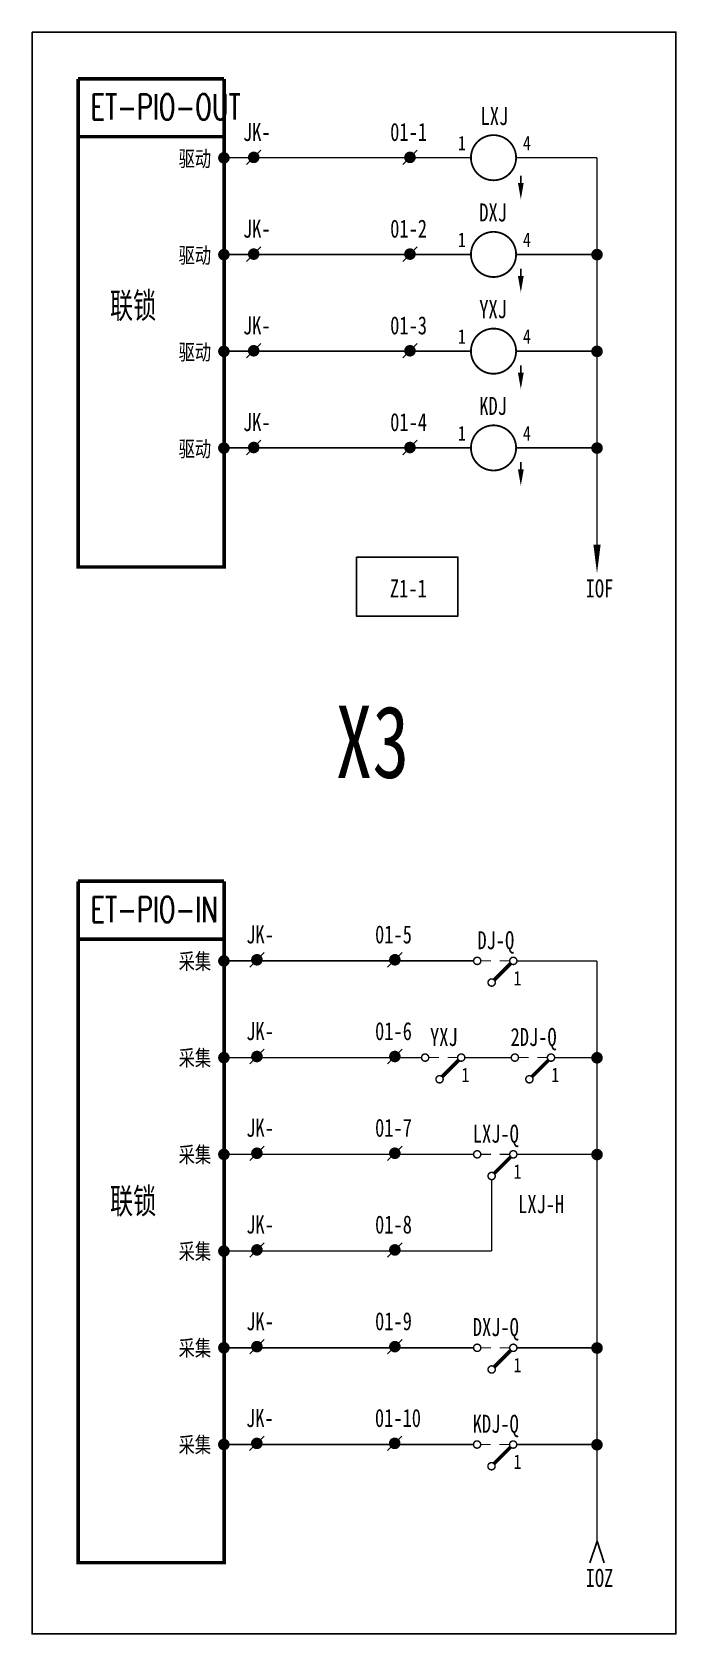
# Model space of a CAD drawing. Extents: x -6 to 83, y -10 to 212.
import ezdxf
from ezdxf.enums import TextEntityAlignment as Align

# ---------------------------------------------------------------- set-up
doc = ezdxf.new("R2010")
doc.units = 0
doc.linetypes.add('DASHED', pattern=[0.75, 0.5, -0.25])
doc.layers.get('0').update_dxf_attribs({"linetype": 'CONTINUOUS'})
doc.layers.add('TIE', color=7, linetype='CONTINUOUS')
doc.styles.add('CHINESE', font='txt.shx', dxfattribs={"width": 0.7, "bigfont": 'hztxt.shx'})

# ---------------------------------------------------------------- blocks, each defined once
blk = doc.blocks.new('W54')
for p, q in [((0, 0), (3, 1)), ((3, -1), (0, 0))]:
    blk.add_line(p, q)
blk = doc.blocks.new('143')
at = {"const_width": 0.2}
for points in [[(-6, 0, 1), (-5, 0, 1)], [(-1, 0, 1), (0, 0, 1)], [(-4, -3, 1), (-3, -3, 1)]]:
    blk.add_lwpolyline(points, format="xyb", close=True, dxfattribs=at)
for points, const_width in [([(-5, 0), (-3.6, 0)], 0.15), ([(-2.4, 0), (-1, 0)], 0.15), ([(-0.85, -0.35), (-3.15, -2.65)], 0.5)]:
    blk.add_lwpolyline(points, dxfattribs=dict(const_width=const_width))
blk.add_lwpolyline([(-5.5, -1.3, 0, 0, 0), (-5.5, -2.3, 0.8, 0, 0), (-5.5, -4.5, 0, 0, 0)], format="xyseb")
at = {"width": 0.8}
for tag, p in [('RELAY', (-3, 2.2)), ('0', (0, -2))]:
    blk.add_attdef(tag, text='', height=2, dxfattribs=at).set_placement(p, align=Align.MIDDLE)
blk = doc.blocks.new('W21')
blk.add_line((-1, -1), (1, 1))
at = {"const_width": 0.8}
blk.add_lwpolyline([(-0.4, 0, 1), (0.4, 0, 1)], format="xyb", close=True, dxfattribs=at)
blk = doc.blocks.new('W22')
at = {"const_width": 0.8}
blk.add_lwpolyline([(-0.4, 0, 1), (0.4, 0, 1)], format="xyb", close=True, dxfattribs=at)
blk = doc.blocks.new('W53')
blk.add_line((0, 1), (0, 0))
blk.add_lwpolyline([(0, 3.25, 0, 0.8, 0), (0, 1, 0.8, 0.8, 0)], format="xyseb")

msp = doc.modelspace()

# ---------------------------------------------------------------- linework, layer by layer
msp.add_lwpolyline([(-6.37, 211.87), (82.78, 211.87), (82.78, -9.87), (-6.37, -9.87)], close=True)
at = {"color": 0}
for points, const_width in [([(0, 205.39), (0, 137.82), (20.22, 137.82), (20.22, 205.39)], 0.5), ([(71.85, 194.47), (60.64, 194.47)], 0.2), ([(71.85, 140.92), (71.85, 194.47)], 0.2), ([(71.85, 181.08), (60.64, 181.08)], 0.2), ([(71.85, 167.69), (60.64, 167.69)], 0.2), ([(71.85, 154.31), (60.64, 154.31)], 0.2), ([(71.85, 154.31), (60.64, 154.31)], 0.2), ([(0, 94.32), (0, 0), (20.22, 0), (20.22, 94.32)], 0.5), ([(71.85, 83.29), (60.75, 83.29)], 0.2), ([(71.85, 2.97), (71.85, 83.29)], 0.2), ([(59.95, 69.9), (53.54, 69.9)], 0.2), ([(71.85, 69.9), (65.98, 69.9)], 0.2), ([(71.85, 56.51), (60.75, 56.51)], 0.2), ([(57.26, 43.13), (57.26, 53.02)], 0.2), ([(57.26, 43.13), (20.22, 43.13)], 0.2), ([(71.85, 29.74), (60.75, 29.74)], 0.2), ([(71.83, 16.35), (60.74, 16.35)], 0.2)]:
    msp.add_lwpolyline(points, dxfattribs=dict(at, const_width=const_width))
for points in [[(0, 205.39, 0.5, 0.5, 0), (20.22, 205.39, 0.5, 0.5, 0)], [(0, 197.39, 0.5, 0.5, 0), (20.22, 197.39, 0.5, 0.5, 0)], [(54.39, 194.47, 0.2, 0.2, 0), (20.19, 194.47, 0.2, 0.2, 0)], [(54.39, 181.08, 0.2, 0.2, 0), (20.19, 181.08, 0.2, 0.2, 0)], [(54.39, 167.69, 0.2, 0.2, 0), (20.19, 167.69, 0.2, 0.2, 0)], [(54.39, 154.31, 0.2, 0.2, 0), (20.19, 154.31, 0.2, 0.2, 0)], [(54.39, 154.31, 0.2, 0.2, 0), (20.19, 154.31, 0.2, 0.2, 0)], [(71.85, 136.92, 0, 1, 0), (71.85, 140.92, 1, 1, 0)], [(0, 94.32, 0.5, 0.5, 0), (20.22, 94.32, 0.5, 0.5, 0)], [(0, 86.32, 0.5, 0.5, 0), (20.22, 86.32, 0.5, 0.5, 0)], [(54.76, 83.3, 0.2, 0.2, 0), (20.22, 83.3, 0.2, 0.2, 0)], [(47.48, 69.91, 0.2, 0.2, 0), (20.22, 69.91, 0.2, 0.2, 0)], [(54.69, 56.52, 0.2, 0.2, 0), (20.22, 56.52, 0.2, 0.2, 0)], [(54.69, 29.74, 0.2, 0.2, 0), (20.22, 29.74, 0.2, 0.2, 0)], [(54.67, 16.35, 0.2, 0.2, 0), (20.2, 16.35, 0.2, 0.2, 0)]]:
    msp.add_lwpolyline(points, format="xyseb", dxfattribs=at)
at = {"color": 0, "const_width": 0.25}
for points in [[(57.52, 191.35, 1), (57.52, 197.6, 1)], [(57.52, 177.96, 1), (57.52, 184.21, 1)], [(57.52, 164.57, 1), (57.52, 170.82, 1)], [(57.52, 151.18, 1), (57.52, 157.43, 1)], [(57.52, 151.18, 1), (57.52, 157.43, 1)]]:
    msp.add_lwpolyline(points, format="xyb", close=True, dxfattribs=at)
at = {"layer": 'TIE'}
msp.add_lwpolyline([(38.53, 139.2), (52.58, 139.2), (52.58, 131.03), (38.53, 131.03)], close=True, dxfattribs=at)

# ---------------------------------------------------------------- block references
at = {"color": 0}
for name, p in [('W22', (20.19, 194.45)), ('W21', (24.32, 194.52)), ('W21', (45.95, 194.52)), ('W22', (20.19, 181.06)), ('W21', (24.32, 181.13)), ('W21', (45.95, 181.13)), ('W22', (71.85, 181.06)), ('W21', (24.32, 167.75)), ('W21', (45.95, 167.75)), ('W22', (20.19, 167.67)), ('W22', (71.85, 167.67)), ('W21', (24.32, 154.36)), ('W21', (45.95, 154.36)), ('W22', (20.19, 154.28)), ('W22', (71.85, 154.28)), ('W22', (71.85, 154.28)), ('W21', (24.76, 83.45)), ('W21', (43.86, 83.45)), ('W22', (20.19, 83.29)), ('143', (60.76, 83.3)), ('W21', (24.76, 70.06)), ('W21', (43.86, 70.06)), ('W22', (20.19, 69.9)), ('143', (53.55, 69.91)), ('143', (65.98, 69.91)), ('W22', (71.85, 69.88)), ('W21', (24.76, 56.67)), ('W21', (43.86, 56.67)), ('W22', (20.19, 56.51)), ('143', (60.76, 56.52)), ('W22', (71.85, 56.49)), ('W22', (20.19, 43.12)), ('W21', (24.76, 43.29)), ('W21', (43.86, 43.29)), ('W22', (20.19, 29.74)), ('W21', (24.76, 29.9)), ('W21', (43.86, 29.9)), ('143', (60.76, 29.74)), ('W22', (71.85, 29.71)), ('W22', (20.18, 16.35)), ('W21', (24.75, 16.51)), ('W21', (43.84, 16.51)), ('143', (60.74, 16.35)), ('W22', (71.84, 16.32))]:
    msp.add_blockref(name, p, dxfattribs=at)
at = {"color": 0, "rotation": 180}
for p in [(61.3, 191.98), (61.3, 179.09), (61.3, 165.71), (61.3, 152.32), (61.3, 152.32)]:
    msp.add_blockref('W53', p, dxfattribs=at)
at = {"color": 0, "linetype": 'DASHED', "rotation": 270}
msp.add_blockref('W54', (71.85, 2.97), dxfattribs=at)

# ---------------------------------------------------------------- texts
at = {"color": 0, "style": 'CHINESE'}
for s, height, width, p in [('ET-PIO-OUT', 3.5, 0.7, (1.73, 199.75)), ('联锁', 4, 0.8, (4.42, 171.88)), ('ET-PIO-IN', 3.5, 0.7, (1.73, 88.68)), ('联锁', 4, 0.8, (4.42, 47.92))]:
    msp.add_text(s, height=height, dxfattribs=dict(at, width=width)).set_placement(p)
at = {"color": 0}
for s, height, width, p in [('1', 2, 0.8, (53.14, 195.5)), ('4', 2, 0.8, (62.14, 195.5)), ('1', 2, 0.8, (53.14, 182.11)), ('4', 2, 0.8, (62.14, 182.11)), ('1', 2, 0.8, (53.14, 168.72)), ('4', 2, 0.8, (62.14, 168.72)), ('1', 2, 0.8, (53.14, 155.33)), ('1', 2, 0.8, (53.14, 155.33)), ('4', 2, 0.8, (62.14, 155.33)), ('4', 2, 0.8, (62.14, 155.33)), ('1', 2, 0.8, (60.84, 79.91)), ('YXJ', 2.5, 0.75, (50.64, 71.52)), ('1', 2, 0.8, (53.64, 66.52)), ('1', 2, 0.8, (66.07, 66.52)), ('1', 2, 0.8, (60.84, 53.13)), ('1', 2, 0.8, (60.84, 26.36)), ('1', 2, 0.8, (60.83, 12.97))]:
    msp.add_text(s, height=height, dxfattribs=dict(at, width=width)).set_placement(p, align=Align.CENTER)
at = {"color": 0, "style": 'CHINESE', "width": 0.9}
for s, p in [('驱动', (16.17, 193)), ('驱动', (16.17, 179.62)), ('驱动', (16.17, 166.23)), ('驱动', (16.17, 152.84)), ('采集', (16.17, 81.91)), ('采集', (16.17, 68.53)), ('采集', (16.17, 55.14)), ('采集', (16.17, 41.75)), ('采集', (16.17, 28.36)), ('采集', (16.16, 14.97))]:
    msp.add_text(s, height=2.5, dxfattribs=at).set_placement(p, align=Align.CENTER)
at = {"color": 6, "width": 0.75}
for s, height, p in [('Z1-1', 2.5, (43.17, 134.85)), ('X3', 10, (35.65, 113.62))]:
    msp.add_text(s, height=height, dxfattribs=at).set_placement(p, align=Align.MIDDLE_LEFT)
at = {"color": 0, "width": 0.75}
for s, p in [('IOF', (70.28, 134.85)), ('IOZ', (70.28, -2.11))]:
    msp.add_text(s, height=2.5, dxfattribs=at).set_placement(p, align=Align.MIDDLE_LEFT)
at = {"layer": 'TIE', "color": 3, "width": 0.75}
for s, p in [('LXJ', (57.64, 199)), ('DXJ', (57.46, 185.65)), ('YXJ', (57.46, 172.26)), ('KDJ', (57.46, 158.87)), ('DJ-Q', (57.84, 84.91)), ('2DJ-Q', (63.07, 71.52)), ('LXJ-Q', (57.84, 58.13)), ('LXJ-H', (64.12, 48.38)), ('DXJ-Q', (57.84, 31.36)), ('KDJ-Q', (57.83, 17.97))]:
    msp.add_text(s, height=2.5, dxfattribs=at).set_placement(p, align=Align.CENTER)
at = {"layer": 'TIE', "color": 1, "width": 0.75}
for p in [(22.83, 196.79), (22.83, 183.41), (22.83, 170.02), (22.83, 156.63), (23.28, 85.72), (23.28, 72.33), (23.28, 58.95), (23.28, 45.56), (23.28, 32.17), (23.26, 18.78)]:
    msp.add_text('JK-', height=2.5, dxfattribs=at).set_placement(p)
at = {"layer": 'TIE', "color": 3, "width": 0.75}
for s, p in [('01-1', (43.21, 196.79)), ('01-2', (43.21, 183.41)), ('01-3', (43.21, 170.02)), ('01-4', (43.21, 156.63)), ('01-5', (41.12, 85.72)), ('01-6', (41.12, 72.33)), ('01-7', (41.12, 58.95)), ('01-8', (41.12, 45.56)), ('01-9', (41.12, 32.17)), ('01-10', (41.1, 18.78))]:
    msp.add_text(s, height=2.5, dxfattribs=at).set_placement(p)

doc.saveas('drawing.dxf')
